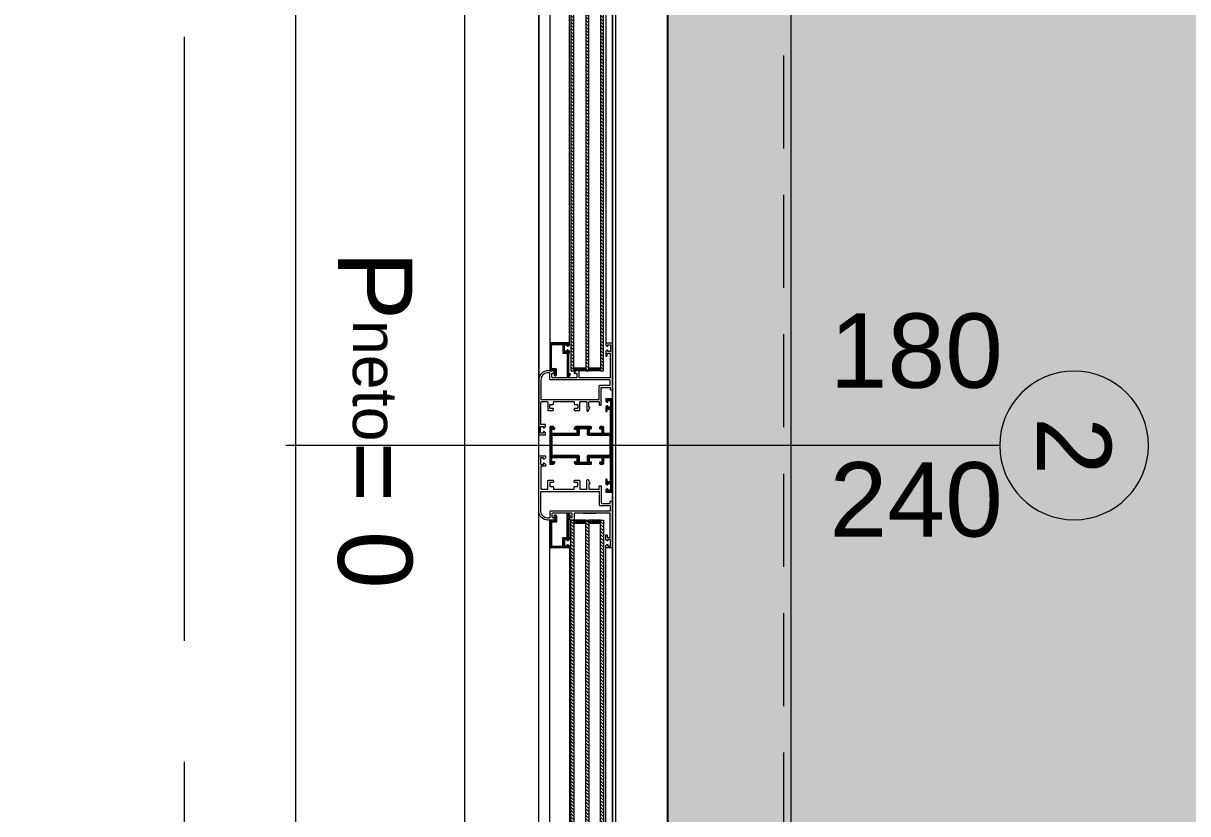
# Model space of a CAD drawing. Header units: centimetres. Extents: x 86156 to 91557, y -55119 to -48172.
# Drawn here: x 89062.1 to 89218.7, y -50556.8 to -50450.5 of the extents above; entities that cross this region are included whole.
import ezdxf

# ---------------------------------------------------------------- set-up
doc = ezdxf.new("R2010")
doc.units = ezdxf.units.CM
doc.header["$LTSCALE"] = 50
doc.header["$MEASUREMENT"] = 0
for name, pattern in [('AXES', [2, 1.25, -0.25, 0.25, -0.25]), ('CACHE', [0.375, 0.25, -0.125]), ('CACHE2', [4.7625, 3.175, -1.5875])]:
    doc.linetypes.add(name, pattern=pattern)
doc.layers.get('0').update_dxf_attribs({"color": 8})
for name, color, linetype in [('AXES', 10, 'AXES'), ('BORD', 5, 'Continuous'), ('COTE 50ème', 1, 'Continuous')]:
    doc.layers.add(name, color=color, linetype=linetype)
for name, color, linetype, lineweight in [('BETON CACHE', 4, 'CACHE', 5), ('BETON HACHURE', 253, 'Continuous', 13), ('CONSOLE ISOL.', 214, 'Continuous', 15), ('MACONNERIE COUPE', 7, 'Continuous', 30), ('mobilimi', 8, 'Continuous', 9), ('WINDOWS', 21, 'Continuous', 5)]:
    doc.layers.add(name, color=color, linetype=linetype, lineweight=lineweight)
doc.layers.add('FMULT', color=150, linetype='Continuous', plot=False)
doc.styles.add('GENERATED_STYLE_1', font='arial.ttf')
doc.styles.add('RS_TXT_50', font='arial.ttf', dxfattribs={"height": 12.5})
doc.dimstyles.new('RS_50CM_LINEAIRE', dxfattribs={"dimscale": 5, "dimtxt": 12.5, "dimasz": 1.5, "dimexe": 1, "dimexo": 2.5, "dimgap": 1, "dimtad": 1, "dimdec": 1, "dimrnd": 0.5, "dimdsep": 46, "dimtxsty": 'RS_TXT_50', "dimblk1": 'ARCHTICK', "dimblk2": 'ARCHTICK', "dimsah": 1, "dimcen": 2.5, "dimdle": 1, "dimclrt": 4, "dimadec": 0, "dimazin": 2, "dimtfac": 1, "dimtdec": 1, "dimtix": 1, "dimtmove": 2, "dimatfit": 3, "dimfxl": 1, "dimtolj": 1, "dimtzin": 0, "dimarcsym": 0})
pattern_1 = [(135, (-46708.70849, -43852.52553), (-0.08838834765, -0.08838834765), [])]
pattern_2 = [(135, (-46708.9128, -43852.52553), (-0.2209708691, -0.2209708691), [])]

# ---------------------------------------------------------------- blocks, each defined once
blk = doc.blocks.new('A$Ccef6f35f')
at = {"layer": 'AXES', "lineweight": 5, "ltscale": 1.3}
blk.add_line((805, 1580), (805, -1344.97), dxfattribs=at)
blk = doc.blocks.new('DRITARE POS 2')
at = {"layer": 'WINDOWS'}
h = blk.add_hatch(dxfattribs=at)
h.set_pattern_fill('ANSI31', color=140, scale=2.5, angle=450)
h.set_pattern_definition(pattern_2)
h.paths.add_polyline_path([(-8.71, -80.01), (-8.71, -12.58), (-8.31, -12.58), (-8.31, -80.01)])
h.paths.add_polyline_path([(-6.71, -80.01), (-6.71, -12.58), (-6.31, -12.58), (-6.31, -80.01)])
h.paths.add_polyline_path([(-4.71, -80.02), (-4.71, -12.58), (-4.31, -12.58), (-4.31, -80.02)])
at = {"layer": 'WINDOWS', "transparency": 33554559}
h = blk.add_hatch(dxfattribs=at)
h.set_pattern_fill('ANSI31', color=140, angle=450)
h.set_pattern_definition([(135, (-46708.90849, -43835.52553), (-0.08838834765, -0.08838834765), [])])
h.paths.add_polyline_path([(-6.71, -12.58), (-8.31, -12.58), (-8.31, -12.98), (-6.71, -12.98)])
h.paths.add_polyline_path([(-4.71, -12.58), (-6.31, -12.58), (-6.31, -12.98), (-4.71, -12.98)])
h.paths.add_polyline_path([(-6.71, -79.61), (-8.31, -79.61), (-8.31, -80.01), (-6.71, -80.01)])
h.paths.add_polyline_path([(-4.71, -79.61), (-6.31, -79.61), (-6.31, -80.01), (-4.71, -80.01)])
h = blk.add_hatch(dxfattribs=at)
h.set_pattern_fill('ANSI31', color=256, angle=450)
h.set_pattern_definition(pattern_1)
h.paths.add_polyline_path([(-1.49, -76.33, 0.414214), (-1.55, -76.27), (-4.06, -76.27, 0.414214), (-4.11, -76.33), (-4.11, -76.54, 0.250765), (-4.09, -76.58), (-3.92, -76.71, 0.599022), (-3.83, -76.67), (-3.83, -76.59, -0.414214), (-3.78, -76.54), (-3.51, -76.54, -0.414214), (-3.46, -76.59), (-3.46, -77.34, -0.414214), (-3.51, -77.39), (-3.78, -77.39, -0.414214), (-3.83, -77.34), (-3.83, -77.26, 0.599022), (-3.92, -77.22), (-4.09, -77.35, 0.250765), (-4.11, -77.39), (-4.11, -77.6, 0.414214), (-4.06, -77.66), (-4.02, -77.66), (-4.02, -80.34, -0.414214), (-4.07, -80.4), (-4.15, -80.4, 0.603122), (-4.23, -80.55), (-3.98, -80.9, 0.737396), (-3.81, -80.85), (-3.81, -77.71, -0.414214), (-3.76, -77.66), (-3.31, -77.66, 0.414214), (-3.22, -77.56), (-3.22, -76.55, -0.414214), (-3.16, -76.5), (-1.81, -76.5, -0.414214), (-1.72, -76.59), (-1.72, -79.63, -0.414214), (-1.81, -79.73), (-2.28, -79.73, 0.414214), (-2.37, -79.82), (-2.37, -80.56, 1.657435), (-2.12, -80.43, -0.247394), (-2.15, -80.38), (-2.15, -80.01, -0.414214), (-2.09, -79.95), (-1.74, -79.95), (-1.74, -80.01), (-1.49, -80.01), (-1.49, -79.95)])
at = {"layer": 'WINDOWS'}
h = blk.add_hatch(dxfattribs=at)
h.set_pattern_fill('ANSI31', color=256, angle=450)
h.set_pattern_definition(pattern_1)
h.paths.add_polyline_path([(-9.61, -85.22, -0.414214), (-9.56, -85.16), (-9.26, -85.16, -0.414214), (-9.2, -85.22), (-9.2, -85.44, 1), (-9, -85.44), (-9, -84.9, 0.250765), (-9.02, -84.86), (-9.19, -84.74, 0.599022), (-9.28, -84.79), (-9.28, -84.87, -0.414214), (-9.33, -84.92), (-9.59, -84.92, -0.414214), (-9.65, -84.87), (-9.65, -84.08, -0.414214), (-9.59, -84.03), (-9.33, -84.03, -0.414214), (-9.28, -84.08), (-9.28, -84.19, 0.599022), (-9.19, -84.24), (-9.02, -84.13, 0.250765), (-9, -84.08), (-9, -83.84, 0.414214), (-9.05, -83.78), (-9.84, -83.78, 0.414214), (-9.89, -83.84), (-9.89, -90.06), (-9.89, -96.27, 0.414214), (-9.84, -96.33), (-9.05, -96.33, 0.414214), (-9, -96.27), (-9, -96.03, 0.250765), (-9.02, -95.98), (-9.19, -95.87, 0.599022), (-9.28, -95.92), (-9.28, -96.03, -0.414214), (-9.33, -96.08), (-9.59, -96.08, -0.414214), (-9.65, -96.03), (-9.65, -95.24, -0.414214), (-9.59, -95.19), (-9.33, -95.19, -0.414214), (-9.28, -95.24), (-9.28, -95.32, 0.599022), (-9.19, -95.37), (-9.02, -95.25, 0.250765), (-9, -95.21), (-9, -94.68, 1), (-9.2, -94.68), (-9.2, -94.89, -0.414214), (-9.26, -94.95), (-9.56, -94.95, -0.414214), (-9.61, -94.89), (-9.61, -91.72, -0.414214), (-9.56, -91.66), (-8.83, -91.66, -0.414214), (-8.74, -91.75), (-8.74, -92.41, 0.414214), (-8.55, -92.59), (-8.29, -92.59, 0.198912), (-8.25, -92.58), (-8.19, -92.52, 0.198912), (-8.18, -92.48), (-8.18, -92.37, 0.414214), (-8.23, -92.31), (-8.4, -92.31, -0.414214), (-8.46, -92.26), (-8.46, -91.75, -0.414214), (-8.36, -91.66), (-6.91, -91.66, -0.414214), (-6.81, -91.75), (-6.81, -92.26, -0.414214), (-6.87, -92.31), (-7.04, -92.31, 0.414214), (-7.09, -92.37), (-7.09, -92.48, 0.198912), (-7.08, -92.52), (-7.02, -92.58, 0.198912), (-6.98, -92.59), (-4.97, -92.59, 0.198912), (-4.93, -92.58), (-4.78, -92.42, 0.198912), (-4.76, -92.38), (-4.76, -92.31, 0.414214), (-4.82, -92.26), (-5, -92.26, -0.340481), (-5.13, -92.16), (-5.13, -91.75, -0.414214), (-5.04, -91.66), (-1.87, -91.66, -0.414214), (-1.77, -91.75), (-1.77, -92.16, -0.414214), (-1.87, -92.26), (-2.09, -92.26, 0.414214), (-2.15, -92.31), (-2.15, -92.38, 0.198912), (-2.13, -92.42), (-1.98, -92.58, 0.198912), (-1.94, -92.59), (-1.55, -92.59, 0.414214), (-1.49, -92.54), (-1.49, -90.06), (-1.49, -87.57, 0.414214), (-1.55, -87.52), (-1.94, -87.52, 0.198912), (-1.98, -87.53), (-2.13, -87.69, 0.198912), (-2.15, -87.73), (-2.15, -87.8, 0.414214), (-2.09, -87.85), (-1.87, -87.85, -0.414214), (-1.77, -87.95), (-1.77, -88.36, -0.414214), (-1.87, -88.45), (-5.04, -88.45, -0.414214), (-5.13, -88.36), (-5.13, -87.95, -0.340481), (-5, -87.85), (-4.82, -87.85, 0.414214), (-4.76, -87.8), (-4.76, -87.73, 0.198912), (-4.78, -87.69), (-4.93, -87.53, 0.198912), (-4.97, -87.52), (-6.98, -87.52, 0.198912), (-7.02, -87.53), (-7.08, -87.59, 0.198912), (-7.09, -87.63), (-7.09, -87.74, 0.414214), (-7.04, -87.8), (-6.87, -87.8, -0.414214), (-6.81, -87.85), (-6.81, -88.36, -0.414214), (-6.91, -88.45), (-8.36, -88.45, -0.414214), (-8.46, -88.36), (-8.46, -87.85, -0.414214), (-8.4, -87.8), (-8.23, -87.8, 0.414214), (-8.18, -87.74), (-8.18, -87.63, 0.198912), (-8.19, -87.59), (-8.25, -87.53, 0.198912), (-8.29, -87.52), (-8.55, -87.52, 0.414214), (-8.74, -87.7), (-8.74, -88.36, -0.414214), (-8.83, -88.45), (-9.56, -88.45, -0.414214), (-9.61, -88.39)])
h.paths.add_polyline_path([(-9.56, -88.73), (-6.63, -88.73), (-6.53, -88.64), (-6.53, -87.89), (-6.44, -87.8), (-5.51, -87.8), (-5.41, -87.89), (-5.41, -88.64), (-5.32, -88.73), (-1.83, -88.73), (-1.77, -88.79), (-1.77, -90.06), (-1.77, -91.32), (-1.83, -91.38), (-5.32, -91.38), (-5.41, -91.47), (-5.41, -92.22), (-5.51, -92.31), (-6.44, -92.31), (-6.53, -92.22), (-6.53, -91.47), (-6.63, -91.38), (-9.56, -91.38), (-9.61, -91.32), (-9.61, -90.06), (-9.61, -88.79)], flags=16)
h = blk.add_hatch(dxfattribs=at)
h.set_pattern_fill('ANSI31', color=140, scale=2.5, angle=450)
h.set_pattern_definition(pattern_2)
h.paths.add_polyline_path([(-8.71, -100.09), (-8.71, -167.42), (-8.31, -167.42), (-8.31, -100.09)])
h.paths.add_polyline_path([(-6.71, -100.09), (-6.71, -167.42), (-6.31, -167.42), (-6.31, -100.09)])
h.paths.add_polyline_path([(-4.71, -100.09), (-4.71, -167.42), (-4.31, -167.42), (-4.31, -100.09)])
at = {"layer": 'WINDOWS', "transparency": 33554559}
h = blk.add_hatch(dxfattribs=at)
h.set_pattern_fill('ANSI31', color=140, angle=450)
h.set_pattern_definition([(135, (-46708.90849, -43869.52553), (-0.08838834765, -0.08838834765), [])])
h.paths.add_polyline_path([(-6.71, -167.42), (-8.31, -167.42), (-8.31, -167.02), (-6.71, -167.02)])
h.paths.add_polyline_path([(-4.71, -167.42), (-6.31, -167.42), (-6.31, -167.02), (-4.71, -167.02)])
h.paths.add_polyline_path([(-6.71, -100.49), (-8.31, -100.49), (-8.31, -100.09), (-6.71, -100.09)])
h.paths.add_polyline_path([(-4.71, -100.49), (-6.31, -100.49), (-6.31, -100.09), (-4.71, -100.09)])
h = blk.add_hatch(dxfattribs=at)
h.set_pattern_fill('ANSI31', color=256, angle=450)
h.set_pattern_definition(pattern_1)
h.paths.add_polyline_path([(-1.49, -100.16), (-1.49, -100.1), (-1.74, -100.1), (-1.74, -100.16), (-2.09, -100.16, -0.414214), (-2.15, -100.1), (-2.15, -99.73, -0.247394), (-2.12, -99.68, 1.657435), (-2.37, -99.55), (-2.37, -100.29, 0.414214), (-2.28, -100.38), (-1.81, -100.38, -0.414214), (-1.72, -100.48), (-1.72, -103.52, -0.414214), (-1.81, -103.61), (-3.16, -103.61, -0.414214), (-3.22, -103.56), (-3.22, -102.55, 0.414214), (-3.31, -102.46), (-3.76, -102.46, -0.414214), (-3.81, -102.4), (-3.81, -99.26, 0.737396), (-3.98, -99.21), (-4.23, -99.57, 0.603122), (-4.15, -99.71), (-4.07, -99.71, -0.414214), (-4.02, -99.77), (-4.02, -102.46), (-4.06, -102.46, 0.414214), (-4.11, -102.51), (-4.11, -102.72, 0.250765), (-4.09, -102.76), (-3.92, -102.89, 0.599022), (-3.83, -102.85), (-3.83, -102.77, -0.414214), (-3.78, -102.72), (-3.51, -102.72, -0.414214), (-3.46, -102.77), (-3.46, -103.52, -0.414214), (-3.51, -103.58), (-3.78, -103.58, -0.414214), (-3.83, -103.52), (-3.83, -103.44, 0.599022), (-3.92, -103.4), (-4.09, -103.53, 0.250765), (-4.11, -103.58), (-4.11, -103.78, 0.414214), (-4.06, -103.84), (-1.55, -103.84, 0.414214), (-1.49, -103.78)])
at = {"layer": 'WINDOWS', "color": 165, "linetype": 'CACHE'}
blk.add_line((-32.9, -180), (-32.9, 0), dxfattribs=at)
at = {"layer": 'WINDOWS'}
for p, q in [((-0.01, -11.48), (0, -81.19)), ((-9.89, -16.28), (-9.89, -76.34)), ((-9, -16.26), (-9, -76.34)), ((-4.11, -76.33), (-4.12, -16.26)), ((-1.5, -16.26), (-1.49, -76.33)), ((-5.98, -80.95), (-7.66, -80.95)), ((-0.01, -168.52), (0, -98.92)), ((-9.89, -163.72), (-9.89, -103.78)), ((-9, -163.74), (-9, -103.78)), ((-4.11, -103.78), (-4.12, -163.74)), ((-1.5, -163.74), (-1.49, -103.78))]:
    blk.add_line(p, q, dxfattribs=at)
at = {"layer": 'WINDOWS', "color": 165}
blk.add_line((-61.99, -90.06), (34.01, -90.06), dxfattribs=at)
for points in [[(-9.9, 0), (-9.9, -180), (-33.9, -180), (-33.9, 0)], [(-10.3, -179.6), (-10.3, -0.4), (-9.9, 0), (-9.9, -180)], [(0, 0), (0, -180), (10, -180), (10, 0)]]:
    blk.add_lwpolyline(points, close=True, dxfattribs=at)
at = {"layer": 'WINDOWS'}
for points in [[(-9.9, -180), (-9.9, 0), (0, 0), (0, -180)], [(-1.77, -90.06), (-1.77, -88.79), (-1.83, -88.73), (-5.32, -88.73), (-5.41, -88.64), (-5.41, -87.89), (-5.51, -87.8), (-6.44, -87.8), (-6.53, -87.89), (-6.53, -88.64), (-6.63, -88.73), (-9.56, -88.73), (-9.61, -88.79), (-9.61, -90.06), (-9.61, -91.32), (-9.56, -91.38), (-6.63, -91.38), (-6.53, -91.47), (-6.53, -92.22), (-6.44, -92.31), (-5.51, -92.31), (-5.41, -92.22), (-5.41, -91.47), (-5.32, -91.38), (-1.83, -91.38), (-1.77, -91.32)]]:
    blk.add_lwpolyline(points, close=True, dxfattribs=at)
at = {"layer": 'WINDOWS', "color": 140}
for points in [[(-8.71, -80.01), (-8.71, -12.58), (-8.31, -12.58), (-8.31, -80.01)], [(-6.71, -80.01), (-6.71, -12.58), (-6.31, -12.58), (-6.31, -80.01)], [(-4.71, -80.02), (-4.71, -12.58), (-4.31, -12.58), (-4.31, -80.02)], [(-6.71, -79.61), (-8.31, -79.61), (-8.31, -80.01), (-6.71, -80.01)], [(-4.71, -79.61), (-6.31, -79.61), (-6.31, -80.01), (-4.71, -80.01)], [(-8.71, -100.09), (-8.71, -167.42), (-8.31, -167.42), (-8.31, -100.09)], [(-6.71, -100.49), (-8.31, -100.49), (-8.31, -100.09), (-6.71, -100.09)], [(-6.71, -100.09), (-6.71, -167.42), (-6.31, -167.42), (-6.31, -100.09)], [(-4.71, -100.49), (-6.31, -100.49), (-6.31, -100.09), (-4.71, -100.09)], [(-4.71, -100.09), (-4.71, -167.42), (-4.31, -167.42), (-4.31, -100.09)]]:
    blk.add_lwpolyline(points, close=True, dxfattribs=at)
at = {"layer": 'WINDOWS'}
for points in [[(0, -88.58, -0.414214), (-0.06, -88.64), (-0.84, -88.64, -0.414214), (-0.9, -88.58), (-0.9, -88.38, -0.250765), (-0.87, -88.33), (-0.7, -88.2, -0.599022), (-0.62, -88.24), (-0.62, -88.34, 0.414214), (-0.56, -88.39), (-0.3, -88.39, 0.414214), (-0.24, -88.34), (-0.24, -87.55, 0.414214), (-0.3, -87.5), (-0.56, -87.5, 0.414214), (-0.62, -87.55), (-0.62, -87.65, -0.599022), (-0.7, -87.69), (-0.87, -87.56, -0.250765), (-0.9, -87.52), (-0.9, -87.31, -0.414214), (-0.84, -87.26), (-0.34, -87.26, 0.414214), (-0.28, -87.2), (-0.28, -84.25, 0.414214), (-0.37, -84.16), (-1.12, -84.16, 0.414214), (-1.21, -84.25), (-1.21, -85.28, -0.414214), (-1.31, -85.37), (-1.87, -85.37, -0.414214), (-1.96, -85.28), (-1.96, -85.15, -0.414214), (-1.9, -85.09), (-1.55, -85.09, 0.414214), (-1.49, -85.03), (-1.49, -84.59, 0.414214), (-1.55, -84.53), (-1.9, -84.53, -0.414214), (-1.96, -84.47), (-1.96, -84.21, 0.414214), (-2.02, -84.16), (-4.7, -84.16, 0.414214), (-4.76, -84.21), (-4.76, -84.47, -0.414214), (-4.82, -84.53), (-5.17, -84.53, 0.414214), (-5.23, -84.59), (-5.23, -85.03, 0.414214), (-5.17, -85.09), (-4.82, -85.09, -0.414214), (-4.76, -85.15), (-4.76, -85.28, -0.414214), (-4.85, -85.37), (-5.41, -85.37, -0.414214), (-5.51, -85.28), (-5.51, -84.25, 0.414214), (-5.6, -84.16), (-6.38, -84.16, 0.414214), (-6.48, -84.25), (-6.48, -85.37, -0.809546), (-6.66, -85.41), (-6.85, -84.98, -0.543142), (-6.79, -84.9, 0.414214), (-6.74, -84.85), (-6.74, -84.25, 0.414214), (-6.83, -84.16), (-8.06, -84.16, 0.414214), (-8.12, -84.21), (-8.12, -84.57, -0.414214), (-8.18, -84.62), (-8.34, -84.62, -0.414214), (-8.4, -84.57), (-8.4, -82.35, 0.414214), (-8.49, -82.25), (-9.56, -82.25, 0.414214), (-9.61, -82.31), (-9.61, -82.51, -0.414214), (-9.67, -82.57), (-9.84, -82.57, -0.414214), (-9.89, -82.51), (-9.89, -76.34, -0.414214), (-9.84, -76.28), (-9.05, -76.28, -0.414214), (-9, -76.34), (-9, -76.54, -0.250765), (-9.02, -76.59), (-9.19, -76.72, -0.599022), (-9.28, -76.67), (-9.28, -76.58, 0.414214), (-9.33, -76.52), (-9.59, -76.52, 0.414214), (-9.65, -76.58), (-9.65, -77.36, 0.414214), (-9.59, -77.42), (-9.33, -77.42, 0.414214), (-9.28, -77.36), (-9.28, -77.27, -0.599022), (-9.19, -77.22), (-9.02, -77.35, -0.250765), (-9, -77.4), (-9, -77.98, -0.414214), (-9.05, -78.03), (-9.15, -78.03, -0.414214), (-9.2, -77.98), (-9.2, -77.72, 0.414214), (-9.26, -77.66), (-9.56, -77.66, 0.414214), (-9.61, -77.72), (-9.61, -80.89, 0.414214), (-9.56, -80.95), (-4.82, -80.95, 0.414214), (-4.76, -80.89), (-4.76, -80.07, -0.414214), (-4.71, -80.01), (-4.32, -80.01, -0.198912), (-4.28, -80.03), (-4.13, -80.18, -0.198912), (-4.11, -80.22), (-4.11, -80.29, -0.414214), (-4.17, -80.35), (-4.39, -80.35, 0.414214), (-4.48, -80.44), (-4.48, -80.85, 0.414214), (-4.39, -80.95), (-1.87, -80.95, 0.414214), (-1.77, -80.85), (-1.77, -80.44, 0.414214), (-1.87, -80.35), (-2.09, -80.35, -0.414214), (-2.15, -80.29), (-2.15, -80.22, -0.198912), (-2.13, -80.18), (-1.98, -80.03, -0.198912), (-1.94, -80.01), (-1.21, -80.01, -0.414214), (0, -81.23)], [(-1.74, -79.95), (-2.09, -79.95, 0.414214), (-2.15, -80.01), (-2.15, -80.38, 0.247394), (-2.12, -80.43, -1.657435), (-2.37, -80.56), (-2.37, -79.82, -0.414214), (-2.28, -79.73), (-1.81, -79.73, 0.414214), (-1.72, -79.63), (-1.72, -76.59, 0.414214), (-1.81, -76.5), (-3.16, -76.5, 0.414214), (-3.22, -76.55), (-3.22, -77.56, -0.414214), (-3.31, -77.66), (-3.76, -77.66, 0.414214), (-3.81, -77.71), (-3.81, -80.85, -0.737396), (-3.98, -80.9), (-4.23, -80.55, -0.603122), (-4.15, -80.4), (-4.07, -80.4, 0.414214), (-4.02, -80.34), (-4.02, -77.66), (-4.06, -77.66, -0.414214), (-4.11, -77.6), (-4.11, -77.39, -0.250765), (-4.09, -77.35), (-3.92, -77.22, -0.599022), (-3.83, -77.26), (-3.83, -77.34, 0.414214), (-3.78, -77.39), (-3.51, -77.39, 0.414214), (-3.46, -77.34), (-3.46, -76.59, 0.414214), (-3.51, -76.54), (-3.78, -76.54, 0.414214), (-3.83, -76.59), (-3.83, -76.67, -0.599022), (-3.92, -76.71), (-4.09, -76.58, -0.250765), (-4.11, -76.54), (-4.11, -76.33, -0.414214), (-4.06, -76.27), (-1.55, -76.27, -0.414214), (-1.49, -76.33), (-1.49, -79.95), (-1.49, -80.01), (-1.74, -80.01)], [(-1.49, -80.39, -0.414214), (-1.4, -80.29), (-1.18, -80.29), (-1.18, -80.29, -0.414214), (-0.28, -81.23), (-0.28, -83.82, -0.414214), (-0.34, -83.88), (-8.06, -83.88, -0.414214), (-8.12, -83.82), (-8.12, -82.07, 0.414214), (-8.21, -81.97), (-9.52, -81.97, -0.414214), (-9.61, -81.88), (-9.61, -81.32, -0.414214), (-9.52, -81.23), (-1.59, -81.23, 0.414214), (-1.49, -81.13)], [(-1.49, -90.06), (-1.49, -87.57, 0.414214), (-1.55, -87.52), (-1.94, -87.52, 0.198912), (-1.98, -87.53), (-2.13, -87.69, 0.198912), (-2.15, -87.73), (-2.15, -87.8, 0.414214), (-2.09, -87.85), (-1.87, -87.85, -0.414214), (-1.77, -87.95), (-1.77, -88.36, -0.414214), (-1.87, -88.45), (-5.04, -88.45, -0.414214), (-5.13, -88.36), (-5.13, -87.95, -0.340481), (-5, -87.85), (-4.82, -87.85, 0.414214), (-4.76, -87.8), (-4.76, -87.73, 0.198912), (-4.78, -87.69), (-4.93, -87.53, 0.198912), (-4.97, -87.52), (-6.98, -87.52, 0.198912), (-7.02, -87.53), (-7.08, -87.59, 0.198912), (-7.09, -87.63), (-7.09, -87.74, 0.414214), (-7.04, -87.8), (-6.87, -87.8, -0.414214), (-6.81, -87.85), (-6.81, -88.36, -0.414214), (-6.91, -88.45), (-8.36, -88.45, -0.414214), (-8.46, -88.36), (-8.46, -87.85, -0.414214), (-8.4, -87.8), (-8.23, -87.8, 0.414214), (-8.18, -87.74), (-8.18, -87.63, 0.198912), (-8.19, -87.59), (-8.25, -87.53, 0.198912), (-8.29, -87.52), (-8.55, -87.52, 0.414214), (-8.74, -87.7), (-8.74, -88.36, -0.414214), (-8.83, -88.45), (-9.56, -88.45, -0.414214), (-9.61, -88.39), (-9.61, -85.22, -0.414214), (-9.56, -85.16), (-9.26, -85.16, -0.414214), (-9.2, -85.22), (-9.2, -85.44, 1), (-9, -85.44), (-9, -84.9, 0.250765), (-9.02, -84.86), (-9.19, -84.74, 0.599022), (-9.28, -84.79), (-9.28, -84.87, -0.414214), (-9.33, -84.92), (-9.59, -84.92, -0.414214), (-9.65, -84.87), (-9.65, -84.08, -0.414214), (-9.59, -84.03), (-9.33, -84.03, -0.414214), (-9.28, -84.08), (-9.28, -84.19, 0.599022), (-9.19, -84.24), (-9.02, -84.13, 0.250765), (-9, -84.08), (-9, -83.84, 0.414214), (-9.05, -83.78), (-9.84, -83.78, 0.414214), (-9.89, -83.84), (-9.89, -90.06), (-9.89, -96.27, 0.414214), (-9.84, -96.33), (-9.05, -96.33, 0.414214), (-9, -96.27), (-9, -96.03, 0.250765), (-9.02, -95.98), (-9.19, -95.87, 0.599022), (-9.28, -95.92), (-9.28, -96.03, -0.414214), (-9.33, -96.08), (-9.59, -96.08, -0.414214), (-9.65, -96.03), (-9.65, -95.24, -0.414214), (-9.59, -95.19), (-9.33, -95.19, -0.414214), (-9.28, -95.24), (-9.28, -95.32, 0.599022), (-9.19, -95.37), (-9.02, -95.25, 0.250765), (-9, -95.21), (-9, -94.68, 1), (-9.2, -94.68), (-9.2, -94.89, -0.414214), (-9.26, -94.95), (-9.56, -94.95, -0.414214), (-9.61, -94.89), (-9.61, -91.72, -0.414214), (-9.56, -91.66), (-8.83, -91.66, -0.414214), (-8.74, -91.75), (-8.74, -92.41, 0.414214), (-8.55, -92.59), (-8.29, -92.59, 0.198912), (-8.25, -92.58), (-8.19, -92.52, 0.198912), (-8.18, -92.48), (-8.18, -92.37, 0.414214), (-8.23, -92.31), (-8.4, -92.31, -0.414214), (-8.46, -92.26), (-8.46, -91.75, -0.414214), (-8.36, -91.66), (-6.91, -91.66, -0.414214), (-6.81, -91.75), (-6.81, -92.26, -0.414214), (-6.87, -92.31), (-7.04, -92.31, 0.414214), (-7.09, -92.37), (-7.09, -92.48, 0.198912), (-7.08, -92.52), (-7.02, -92.58, 0.198912), (-6.98, -92.59), (-4.97, -92.59, 0.198912), (-4.93, -92.58), (-4.78, -92.42, 0.198912), (-4.76, -92.38), (-4.76, -92.31, 0.414214), (-4.82, -92.26), (-5, -92.26, -0.340481), (-5.13, -92.16), (-5.13, -91.75, -0.414214), (-5.04, -91.66), (-1.87, -91.66, -0.414214), (-1.77, -91.75), (-1.77, -92.16, -0.414214), (-1.87, -92.26), (-2.09, -92.26, 0.414214), (-2.15, -92.31), (-2.15, -92.38, 0.198912), (-2.13, -92.42), (-1.98, -92.58, 0.198912), (-1.94, -92.59), (-1.55, -92.59, 0.414214), (-1.49, -92.54)], [(0, -91.53, 0.414214), (-0.06, -91.47), (-0.84, -91.47, 0.414214), (-0.9, -91.53), (-0.9, -91.74, 0.250765), (-0.87, -91.78), (-0.7, -91.91, 0.599022), (-0.62, -91.87), (-0.62, -91.77, -0.414214), (-0.56, -91.72), (-0.3, -91.72, -0.414214), (-0.24, -91.77), (-0.24, -92.56, -0.414214), (-0.3, -92.61), (-0.56, -92.61, -0.414214), (-0.62, -92.56), (-0.62, -92.46, 0.599022), (-0.7, -92.42), (-0.87, -92.55, 0.250765), (-0.9, -92.59), (-0.9, -92.8, 0.414214), (-0.84, -92.86), (-0.34, -92.86, -0.414214), (-0.28, -92.91), (-0.28, -95.86, -0.414214), (-0.37, -95.95), (-1.12, -95.95, -0.414214), (-1.21, -95.86), (-1.21, -94.83, 0.414214), (-1.31, -94.74), (-1.87, -94.74, 0.414214), (-1.96, -94.83), (-1.96, -94.96, 0.414214), (-1.9, -95.02), (-1.55, -95.02, -0.414214), (-1.49, -95.08), (-1.49, -95.52, -0.414214), (-1.55, -95.58), (-1.9, -95.58, 0.414214), (-1.96, -95.64), (-1.96, -95.9, -0.414214), (-2.02, -95.95), (-4.7, -95.95, -0.414214), (-4.76, -95.9), (-4.76, -95.64, 0.414214), (-4.82, -95.58), (-5.17, -95.58, -0.414214), (-5.23, -95.52), (-5.23, -95.08, -0.414214), (-5.17, -95.02), (-4.82, -95.02, 0.414214), (-4.76, -94.96), (-4.76, -94.83, 0.414214), (-4.85, -94.74), (-5.41, -94.74, 0.414214), (-5.51, -94.83), (-5.51, -95.86, -0.414214), (-5.6, -95.95), (-6.38, -95.95, -0.414214), (-6.48, -95.86), (-6.48, -94.74, 0.809546), (-6.66, -94.7), (-6.85, -95.13, 0.543142), (-6.79, -95.21, -0.414214), (-6.74, -95.26), (-6.74, -95.86, -0.414214), (-6.83, -95.95), (-8.06, -95.95, -0.414214), (-8.12, -95.9), (-8.12, -95.54, 0.414214), (-8.18, -95.49), (-8.34, -95.49, 0.414214), (-8.4, -95.54), (-8.4, -97.76, -0.414214), (-8.49, -97.86), (-9.56, -97.86, -0.414214), (-9.61, -97.8), (-9.61, -97.6, 0.414214), (-9.67, -97.54), (-9.84, -97.54, 0.414214), (-9.89, -97.6), (-9.89, -103.78, 0.414214), (-9.84, -103.83), (-9.05, -103.83, 0.414214), (-9, -103.78), (-9, -103.57, 0.250765), (-9.02, -103.52), (-9.19, -103.39, 0.599022), (-9.28, -103.44), (-9.28, -103.53, -0.414214), (-9.33, -103.59), (-9.59, -103.59, -0.414214), (-9.65, -103.53), (-9.65, -102.75, -0.414214), (-9.59, -102.69), (-9.33, -102.69, -0.414214), (-9.28, -102.75), (-9.28, -102.84, 0.599022), (-9.19, -102.89), (-9.02, -102.76, 0.250765), (-9, -102.71), (-9, -102.13, 0.414214), (-9.05, -102.08), (-9.15, -102.08, 0.414214), (-9.2, -102.13), (-9.2, -102.39, -0.414214), (-9.26, -102.45), (-9.56, -102.45, -0.414214), (-9.61, -102.39), (-9.61, -99.22, -0.414214), (-9.56, -99.16), (-5.47, -99.16, -0.414214), (-5.41, -99.22), (-5.41, -100.04, 0.414214), (-5.36, -100.1), (-4.97, -100.1, 0.198912), (-4.93, -100.08), (-4.78, -99.93, 0.198912), (-4.76, -99.89), (-4.76, -99.82, 0.414214), (-4.82, -99.76), (-5.04, -99.76, -0.414214), (-5.13, -99.67), (-5.13, -99.26, -0.414214), (-5.04, -99.16), (-1.87, -99.16, -0.414214), (-1.77, -99.26), (-1.77, -99.67, -0.414214), (-1.87, -99.76), (-2.09, -99.76, 0.414214), (-2.15, -99.82), (-2.15, -99.89, 0.198912), (-2.13, -99.93), (-1.98, -100.08, 0.198912), (-1.94, -100.1), (-1.21, -100.1, 0.414214), (0, -98.88)], [(-1.49, -99.72, 0.414214), (-1.4, -99.82), (-1.18, -99.82), (-1.18, -99.82, 0.414214), (-0.28, -98.88), (-0.28, -96.29, 0.414214), (-0.34, -96.23), (-8.06, -96.23, 0.414214), (-8.12, -96.29), (-8.12, -98.04, -0.414214), (-8.21, -98.14), (-9.52, -98.14, 0.414214), (-9.61, -98.23), (-9.61, -98.79, 0.414214), (-9.52, -98.88), (-1.59, -98.88, -0.414214), (-1.49, -98.98)], [(-1.74, -100.16), (-2.09, -100.16, -0.414214), (-2.15, -100.1), (-2.15, -99.73, -0.247394), (-2.12, -99.68, 1.657435), (-2.37, -99.55), (-2.37, -100.29, 0.414214), (-2.28, -100.38), (-1.81, -100.38, -0.414214), (-1.72, -100.48), (-1.72, -103.52, -0.414214), (-1.81, -103.61), (-3.16, -103.61, -0.414214), (-3.22, -103.56), (-3.22, -102.55, 0.414214), (-3.31, -102.46), (-3.76, -102.46, -0.414214), (-3.81, -102.4), (-3.81, -99.26, 0.737396), (-3.98, -99.21), (-4.23, -99.57, 0.603122), (-4.15, -99.71), (-4.07, -99.71, -0.414214), (-4.02, -99.77), (-4.02, -102.46), (-4.06, -102.46, 0.414214), (-4.11, -102.51), (-4.11, -102.72, 0.250765), (-4.09, -102.76), (-3.92, -102.89, 0.599022), (-3.83, -102.85), (-3.83, -102.77, -0.414214), (-3.78, -102.72), (-3.51, -102.72, -0.414214), (-3.46, -102.77), (-3.46, -103.52, -0.414214), (-3.51, -103.58), (-3.78, -103.58, -0.414214), (-3.83, -103.52), (-3.83, -103.44, 0.599022), (-3.92, -103.4), (-4.09, -103.53, 0.250765), (-4.11, -103.58), (-4.11, -103.78, 0.414214), (-4.06, -103.84), (-1.55, -103.84, 0.414214), (-1.49, -103.78), (-1.49, -100.16), (-1.49, -100.1), (-1.74, -100.1)]]:
    blk.add_lwpolyline(points, format="xyb", close=True, dxfattribs=at)
at = {"layer": 'WINDOWS', "color": 165}
blk.add_lwpolyline([(-71.99, -80.06, 1), (-71.99, -100.06, 1)], format="xyb", close=True, dxfattribs=at)
at = {"layer": 'WINDOWS', "color": 165, "char_height": 10, "attachment_point": 7, "style": 'GENERATED_STYLE_1'}
for s, insert, rotation in [('\\A1;\\pt0;P{\\H0.6x;neto}= 0', (27.15, -116.22), 90), ('\\A1;\\pt0;240{\\H0.66x;\\S^  ;}', (-39.11, -74.88), 180), ('\\A1;\\pt0;2', (-66.99, -93.87), 90), ('\\A1;\\pt0;180{\\H0.66x;\\S^  ;}', (-39.11, -94.89), 180)]:
    blk.add_mtext(s, dxfattribs=dict(at, insert=insert, rotation=rotation))
blk = doc.blocks.new('_ArchTick')
at = {"color": 0, "linetype": 'ByBlock', "const_width": 0.15}
blk.add_lwpolyline([(-0.5, -0.5), (0.5, 0.5)], dxfattribs=at)
blk = doc.blocks.new('*D1255')
at = {"layer": 'COTE 50ème', "color": 0, "lineweight": -2, "ltscale": 0.5, "transparency": 16777216}
for p, q in [((89318.75, -50412.37), (89318.75, -50602.37)), ((89161.25, -50417.37), (89323.75, -50417.37)), ((89161.25, -50597.37), (89323.75, -50597.37))]:
    blk.add_line(p, q, dxfattribs=at)
at = {"layer": 'Defpoints', "color": 0, "ltscale": 0.5, "transparency": 16777216}
for p in [(89148.75, -50417.37), (89148.75, -50597.37), (89318.75, -50597.37)]:
    blk.add_point(p, dxfattribs=at)
at = {"layer": 'COTE 50ème', "color": 0, "lineweight": -2, "ltscale": 0.5, "transparency": 16777216, "xscale": 7.5, "yscale": 7.5, "zscale": 7.5}
for p, rotation in [((89318.75, -50417.37), 90), ((89318.75, -50597.37), 270)]:
    blk.add_blockref('_ArchTick', p, dxfattribs=dict(at, rotation=rotation))
at = {"layer": 'COTE 50ème', "color": 4, "lineweight": 5, "ltscale": 0.5, "transparency": 16777216, "char_height": 12.5, "attachment_point": 5, "rotation": 90, "style": 'RS_TXT_50'}
for s, insert in [('\\A1;180', (89307.37, -50507.37)), ('\\A1;240', (89330.13, -50507.37))]:
    blk.add_mtext(s, dxfattribs=dict(at, insert=insert))
blk = doc.blocks.new('*D1276')
at = {"layer": 'COTE 50ème', "color": 0, "lineweight": -2, "ltscale": 0.5, "transparency": 16777216}
for p, q in [((89398.75, -49967.37), (89398.75, -51977.37)), ((89161.25, -49972.37), (89403.75, -49972.37)), ((89261.25, -51972.37), (89403.75, -51972.37))]:
    blk.add_line(p, q, dxfattribs=at)
at = {"layer": 'Defpoints', "color": 0, "ltscale": 0.5, "transparency": 16777216}
for p in [(89148.75, -49972.37), (89248.75, -51972.37), (89398.75, -51972.37)]:
    blk.add_point(p, dxfattribs=at)
at = {"layer": 'COTE 50ème', "color": 0, "lineweight": -2, "ltscale": 0.5, "transparency": 16777216, "xscale": 7.5, "yscale": 7.5, "zscale": 7.5}
for p, rotation in [((89398.75, -49972.37), 90), ((89398.75, -51972.37), 270)]:
    blk.add_blockref('_ArchTick', p, dxfattribs=dict(at, rotation=rotation))
at = {"layer": 'COTE 50ème', "color": 4, "lineweight": 5, "ltscale": 0.5, "transparency": 16777216, "insert": (89387.37, -50972.37), "char_height": 12.5, "attachment_point": 5, "rotation": 90, "style": 'RS_TXT_50'}
blk.add_mtext('\\A1;2000', dxfattribs=at)
blk = doc.blocks.new('*D1278')
at = {"layer": 'COTE 50ème', "color": 0, "lineweight": -2, "ltscale": 0.5, "transparency": 16777216}
for p, q in [((89438.75, -52042.37), (89438.75, -49902.37)), ((89051.25, -49907.37), (89443.75, -49907.37)), ((89161.25, -52037.37), (89443.75, -52037.37))]:
    blk.add_line(p, q, dxfattribs=at)
at = {"layer": 'Defpoints', "color": 0, "ltscale": 0.5, "transparency": 16777216}
for p in [(89038.75, -49907.37), (89438.75, -49907.37), (89148.75, -52037.37)]:
    blk.add_point(p, dxfattribs=at)
at = {"layer": 'COTE 50ème', "color": 0, "lineweight": -2, "ltscale": 0.5, "transparency": 16777216, "xscale": 7.5, "yscale": 7.5, "zscale": 7.5}
for p, rotation in [((89438.75, -49907.37), 90), ((89438.75, -52037.37), 270)]:
    blk.add_blockref('_ArchTick', p, dxfattribs=dict(at, rotation=rotation))
at = {"layer": 'COTE 50ème', "color": 4, "lineweight": 5, "ltscale": 0.5, "transparency": 16777216, "insert": (89427.37, -50972.37), "char_height": 12.5, "attachment_point": 5, "rotation": 90, "style": 'RS_TXT_50'}
blk.add_mtext('\\A1;2130', dxfattribs=at)

msp = doc.modelspace()

# ---------------------------------------------------------------- hatches: boundary and pattern name
at = {"layer": 'BETON HACHURE', "ltscale": 0.5, "transparency": 33554559}
h = msp.add_hatch(color=256, dxfattribs=at)
h.dxf.hatch_style = 1
h.paths.add_polyline_path([(89857.95, -49968.55), (89601.54, -49712.14), (89017.58, -49863.16), (88999.75, -49863.16), (88314.75, -49713.17), (88293.27, -49713.16), (87031.8, -49846.89), (86857.57, -50021.45), (86757.23, -51272.48), (86839.4, -52045.38), (86669.47, -52571.17), (86746.67, -53900.72), (86983.5, -54130.12), (88279.55, -54131.55), (88279.55, -54261.56), (89504.55, -54261.56), (89504.55, -54401.56), (90492.95, -54401.56), (90492.95, -51921.06), (89857.95, -51772.6)])
h.paths.add_polyline_path([(89837.95, -51788.46), (90472.95, -51936.92), (90472.95, -54381.56), (89524.55, -54381.56), (89524.55, -54241.56), (88299.55, -54241.56), (88299.55, -54111.57), (86991.6, -54110.13), (86766.18, -53891.78), (86689.65, -52573.76), (86859.73, -52047.49), (86777.31, -51272.22), (86876.91, -50030.38), (87040.95, -49866.03), (88294.32, -49733.16), (88312.58, -49733.17), (88997.58, -49883.16), (89020.13, -49883.16), (89595.48, -49734.36), (89837.95, -49976.84)], flags=16)
at = {"layer": 'mobilimi', "lineweight": 5, "ltscale": 2, "true_color": 0x58ba48, "transparency": 33554559}
h = msp.add_hatch(color=85, dxfattribs=at)
h.dxf.hatch_style = 1
h.paths.add_polyline_path([(89148.75, -50954.37), (89848.75, -50945.12), (89848.75, -49972.36), (89598.75, -49722.36), (89018.8, -49872.76), (89018.8, -49899.37), (89046.75, -49899.37), (89046.75, -49964.37), (89156.75, -49964.37), (89156.75, -50037.37), (89248.75, -50037.37), (89248.75, -50312.37), (89166.6, -50312.37), (89148.75, -50312.37)])
at = {"layer": 'WINDOWS'}
h = msp.add_hatch(color=140, dxfattribs=at)
h.dxf.hatch_style = 1
h.paths.add_polyline_path([(89018.83, -49872.96), (88998.69, -49872.96), (88313.69, -49722.97), (88293.78, -49722.96), (87036.29, -49856.27), (86867.05, -50025.82), (86767.07, -51272.35), (86849.36, -52046.42), (86679.36, -52572.44), (86756.23, -53896.34), (86987.47, -54120.32), (88289.35, -54121.76), (88289.35, -54251.76), (89514.35, -54251.76), (89514.35, -54391.76), (90483.15, -54391.76), (90483.15, -51928.83), (89848.15, -51780.37), (89848.15, -49972.61), (89598.57, -49723.03)])
h.paths.add_polyline_path([(89597.96, -49725.25), (89846.15, -49973.44), (89846.15, -51781.96), (90481.15, -51930.42), (90481.15, -54389.76), (89516.35, -54389.76), (89516.35, -54249.76), (88291.35, -54249.76), (88291.35, -54119.77), (86988.28, -54118.32), (86758.18, -53895.45), (86681.38, -52572.7), (86851.4, -52046.63), (86769.08, -51272.33), (86868.98, -50026.72), (87037.2, -49858.18), (88293.89, -49724.96), (88313.47, -49724.97), (88998.47, -49874.96), (89019.08, -49874.96)], flags=16)

# ---------------------------------------------------------------- linework, layer by layer
at = {"layer": 'BETON CACHE'}
msp.add_lwpolyline([(89098.75, -49852.37), (89148.75, -49852.37), (89148.75, -52037.37), (89098.75, -52037.37)], close=True, dxfattribs=at)
at = {"layer": 'BETON CACHE', "lineweight": 5, "ltscale": 0.5}
for points in [[(89148.75, -49972.37), (86948.75, -49972.37), (86948.75, -52037.37), (89148.75, -52037.37)], [(89098.75, -50022.37), (86998.75, -50022.37), (86998.75, -51987.37), (89098.75, -51987.37)]]:
    msp.add_lwpolyline(points, close=True, dxfattribs=at)
at = {"layer": 'BORD', "color": 2, "linetype": 'CACHE2', "lineweight": 5, "ltscale": 0.5}
msp.add_lwpolyline([(86948.75, -52037.37), (89148.75, -52037.37), (89148.75, -51972.37), (89248.75, -51972.37), (89248.75, -51632.37), (89148.75, -51632.37), (89148.75, -50312.37), (89248.75, -50312.37), (89248.75, -50037.37), (89148.75, -50037.37), (89148.75, -49972.37), (89043.75, -49972.37), (89043.75, -49907.37), (88413.75, -49907.37), (88413.75, -49972.37), (87683.75, -49972.37)], dxfattribs=at)
at = {"layer": 'CONSOLE ISOL.'}
msp.add_lwpolyline([(89148.75, -50972.37), (88453.75, -50972.37), (88453.75, -51192.37), (88313.75, -51192.37), (88313.75, -50822.37), (88048.75, -50822.37), (88048.75, -49972.37), (88413.75, -49972.37), (88413.75, -49907.37), (89038.75, -49907.37), (89038.75, -49972.37), (89148.75, -49972.37), (89148.75, -50037.37), (89248.75, -50037.37), (89248.75, -50312.37), (89148.75, -50312.37)], close=True, dxfattribs=at)
at = {"layer": 'FMULT', "ltscale": 0.5}
msp.add_lwpolyline([(89148.75, -50954.37), (89848.75, -50945.12), (89848.75, -49972.36), (89598.75, -49722.36), (89018.8, -49872.76), (89018.8, -49899.37), (89046.75, -49899.37), (89046.75, -49964.37), (89156.75, -49964.37), (89156.75, -50037.37), (89248.75, -50037.37), (89248.75, -50312.37), (89166.6, -50312.37), (89148.75, -50312.37)], close=True, dxfattribs=at)

# ---------------------------------------------------------------- block references
at = {"lineweight": 5, "rotation": 180}
msp.add_blockref('DRITARE POS 2', (89131.45, -50597.37), dxfattribs=at)
at = {"layer": 'MACONNERIE COUPE', "lineweight": 5, "ltscale": 0.5}
msp.add_blockref('A$Ccef6f35f', (88278.76, -50862.36), dxfattribs=at)

# ---------------------------------------------------------------- dimensions: what is measured, and where the dimension line sits
at = {"layer": 'COTE 50ème', "lineweight": 5, "ltscale": 0.5}
for base, p1, p2, picture, middle in [((89438.75, -49907.37), (89148.75, -52037.37), (89038.75, -49907.37), '*D1278', (89427.37, -50972.37)), ((89398.75, -51972.37), (89148.75, -49972.37), (89248.75, -51972.37), '*D1276', (89387.37, -50972.37))]:
    dim = msp.add_linear_dim(base=base, p1=p1, p2=p2, angle=270, dimstyle='RS_50CM_LINEAIRE', dxfattribs=at)
    dim.commit()
    dim.dimension.update_dxf_attribs({"geometry": picture, "text_midpoint": middle})
dim = msp.add_linear_dim(base=(89318.75, -50597.37), p1=(89148.75, -50417.37), p2=(89148.75, -50597.37), angle=270, text='<>\\X240', dimstyle='RS_50CM_LINEAIRE', dxfattribs=at)
dim.commit()
dim.dimension.update_dxf_attribs({"geometry": '*D1255', "text_midpoint": (89318.75, -50507.37)})

doc.saveas('drawing.dxf')
